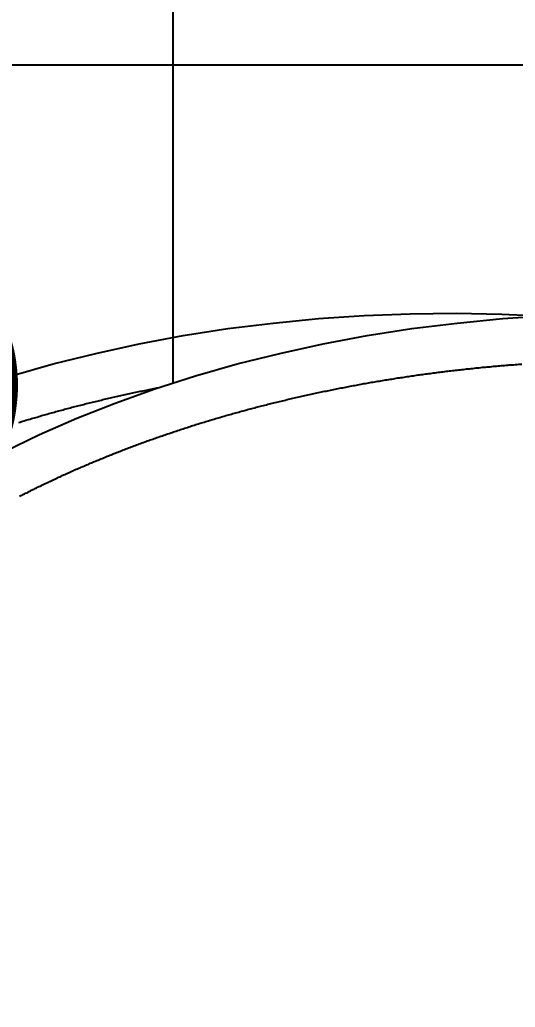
# Model space of a CAD drawing. Header units: millimetres. Extents: x -187744 to 2148, y -49419 to 6550.
# Drawn here: x -7414 to -7096, y -13416 to -12783 of the extents above; entities that cross this region are included whole.
import ezdxf

# ---------------------------------------------------------------- set-up
doc = ezdxf.new("R2010")
doc.units = ezdxf.units.MM
doc.header["$LTSCALE"] = 1000
doc.header["$MEASUREMENT"] = 0
doc.set_wipeout_variables(frame=1)
doc.linetypes.add('DASH', pattern=[0.35, 0.25, -0.1])
doc.layers.get('Defpoints').update_dxf_attribs({"color": 136})
for name, color, linetype in [('BS-FURN', 250, 'DASH'), ('FC-DIM-1', 50, 'Continuous'), ('FC-FLOOR', 138, 'Continuous'), ('FF-FURN', 51, 'Continuous'), ('RC-DIM-2', 50, 'Continuous')]:
    doc.layers.add(name, color=color, linetype=linetype)
doc.styles.add('H-DIM', font='archs.shx', dxfattribs={"width": 0.7})
doc.dimstyles.new('H_DIM_1', dxfattribs={"dimscale": 0, "dimtxt": 2.5, "dimasz": 0.8, "dimexe": 2, "dimexo": 1.5, "dimgap": 0.6, "dimtad": 1, "dimdec": 0, "dimzin": 12, "dimdsep": 46, "dimtxsty": 'H-DIM', "dimblk": 'ARCHTICK', "dimcen": 0.125, "dimclrd": 44, "dimclre": 44, "dimclrt": 50, "dimadec": 0, "dimazin": 0, "dimtfac": 1, "dimtdec": 0, "dimtix": 1, "dimtmove": 2, "dimatfit": 3, "dimldrblk": 'ARCHTICK', "dimfxl": 1, "dimtvp": 1, "dimtolj": 1, "dimtzin": 0, "dimarcsym": 0})

# ---------------------------------------------------------------- blocks, each defined once
blk = doc.blocks.new('fdgfdsgf')
blk.add_wipeout([(90771.3, 14802.8), (90736.93, 14802.73), (90668.6, 14799.2), (90610.8, 14792.5), (90554.5, 14782.5), (90500.1, 14769.4), (90473.8, 14761.7), (90399.2, 14734.1), (90376, 14723.5), (90332.3, 14700.5), (90312, 14688), (90283.75, 14668.25), (90257.7, 14647.4), (90234.7, 14625.45), (90220.8, 14610.3), (90191.7, 14570.9), (90178.5, 14546.3), (90168.1, 14521.3), (90161.3, 14495.8), (90156.95, 14461.6), (90161.3, 14410.15), (90168.1, 14384.7), (90178.5, 14359.65), (90187.05, 14343.25), (90202.3, 14319.1), (90214.2, 14303.3), (90220.8, 14295.65), (90234.7, 14280.55), (90249.85, 14265.8), (90283.75, 14237.75), (90332.3, 14205.5), (90364.85, 14188.05), (90387.6, 14177.15), (90423.3, 14162), (90473.8, 14144.3), (90513.55, 14133.1), (90568.45, 14120.8), (90625.15, 14111.6), (90683.2, 14105.75), (90712.5, 14104.05), (90756.6, 14103), (90786, 14103.4), (90830, 14105.75), (90873.6, 14109.7), (90916.6, 14115.8), (90958.7, 14123.5), (90999.65, 14133.1), (91052.25, 14148.55), (91089.9, 14162), (91125.6, 14177.15), (91154.94, 14191.39), (91180.9, 14205.5), (91210.8, 14224.45), (91238.5, 14244.5), (91255.5, 14258.5), (91278.45, 14280.55), (91299, 14303.3), (91310.9, 14319.1), (91330.8, 14351.4), (91347.6, 14393.15), (91355.9, 14435.8), (91355.9, 14470.2), (91345.1, 14521.3), (91326.15, 14562.75), (91310.9, 14586.9), (91285.7, 14618), (91238.5, 14661.5), (91210.8, 14681.5), (91180.17, 14700.9), (91125.6, 14728.8), (91065.1, 14753.2), (91013.1, 14769.4), (90916.6, 14790.2), (90859.1, 14797.75), (90805.18, 14801.75), (90756.6, 14803)])
blk.add_polyline3d([(90376, 14182.4, 0), (90399.2, 14171.9, 0), (90423.3, 14162, 0), (90448.1, 14152.8, 0), (90473.8, 14144.3, 0), (90500.1, 14136.6, 0), (90527, 14129.6, 0), (90554.5, 14123.5, 0), (90582.4, 14118.1, 0), (90610.8, 14113.5, 0), (90639.5, 14109.7, 0), (90668.6, 14106.8, 0), (90697.8, 14104.7, 0), (90727.2, 14103.4, 0)])
at = {"color": 57}
blk.add_polyline3d([(90385.5, 14211.1, 0), (90386.3, 14210.7, 0), (90387.1, 14210.4, 0), (90387.9, 14210, 0), (90388.6, 14209.6, 0), (90389.4, 14209.3, 0), (90390.2, 14208.9, 0), (90391, 14208.5, 0), (90391.7, 14208.2, 0), (90392.5, 14207.8, 0), (90393.3, 14207.4, 0), (90394.1, 14207, 0), (90394.9, 14206.7, 0), (90395.7, 14206.3, 0), (90396.4, 14206, 0), (90397.2, 14205.6, 0), (90398, 14205.2, 0), (90398.8, 14204.9, 0), (90399.6, 14204.5, 0), (90400.4, 14204.1, 0), (90401.2, 14203.8, 0), (90402, 14203.4, 0), (90402.8, 14203.1, 0), (90403.6, 14202.7, 0), (90404.4, 14202.4, 0), (90405.2, 14202, 0), (90406, 14201.6, 0), (90406.8, 14201.3, 0), (90407.6, 14200.9, 0), (90408.4, 14200.6, 0), (90409.2, 14200.2, 0), (90410, 14199.9, 0), (90410.8, 14199.5, 0), (90411.6, 14199.2, 0), (90412.4, 14198.8, 0), (90413.2, 14198.5, 0), (90414, 14198.1, 0), (90414.9, 14197.8, 0), (90415.7, 14197.4, 0), (90416.5, 14197.1, 0), (90417.3, 14196.8, 0), (90418.1, 14196.4, 0), (90418.9, 14196.1, 0), (90419.8, 14195.7, 0), (90420.6, 14195.4, 0), (90421.4, 14195, 0), (90422.2, 14194.7, 0), (90423, 14194.4, 0), (90423.9, 14194, 0), (90424.7, 14193.7, 0), (90425.5, 14193.4, 0), (90426.4, 14193, 0), (90427.2, 14192.7, 0), (90428, 14192.4, 0), (90428.8, 14192, 0), (90429.7, 14191.7, 0), (90430.5, 14191.4, 0), (90431.3, 14191, 0), (90432.2, 14190.7, 0), (90433, 14190.4, 0), (90433.9, 14190, 0), (90434.7, 14189.7, 0), (90435.5, 14189.4, 0), (90436.4, 14189.1, 0), (90437.2, 14188.7, 0), (90438.1, 14188.4, 0), (90438.9, 14188.1, 0), (90439.8, 14187.8, 0), (90440.6, 14187.5, 0), (90441.4, 14187.1, 0), (90442.3, 14186.8, 0), (90443.1, 14186.5, 0), (90444, 14186.2, 0), (90444.8, 14185.9, 0), (90445.7, 14185.5, 0), (90446.6, 14185.2, 0), (90447.4, 14184.9, 0), (90448.3, 14184.6, 0), (90449.1, 14184.3, 0), (90450, 14184, 0), (90450.8, 14183.7, 0), (90451.7, 14183.4, 0), (90452.6, 14183, 0), (90453.4, 14182.7, 0), (90454.3, 14182.4, 0), (90455.1, 14182.1, 0), (90456, 14181.8, 0), (90456.9, 14181.5, 0), (90457.7, 14181.2, 0), (90458.6, 14180.9, 0), (90459.5, 14180.6, 0), (90460.3, 14180.3, 0), (90461.2, 14180, 0), (90462.1, 14179.7, 0), (90463, 14179.4, 0), (90463.8, 14179.1, 0), (90464.7, 14178.8, 0), (90465.6, 14178.5, 0), (90466.5, 14178.2, 0), (90467.3, 14177.9, 0), (90468.2, 14177.6, 0), (90469.1, 14177.3, 0), (90470, 14177, 0), (90470.9, 14176.8, 0), (90471.7, 14176.5, 0), (90472.6, 14176.2, 0), (90473.5, 14175.9, 0), (90474.4, 14175.6, 0), (90475.3, 14175.3, 0), (90476.2, 14175, 0), (90477, 14174.7, 0), (90477.9, 14174.5, 0), (90478.8, 14174.2, 0), (90479.7, 14173.9, 0), (90480.6, 14173.6, 0), (90481.5, 14173.3, 0), (90482.4, 14173.1, 0), (90483.3, 14172.8, 0), (90484.2, 14172.5, 0), (90485.1, 14172.2, 0), (90486, 14171.9, 0), (90486.9, 14171.7, 0), (90487.8, 14171.4, 0), (90488.7, 14171.1, 0), (90489.6, 14170.8, 0), (90490.5, 14170.6, 0), (90491.4, 14170.3, 0), (90492.3, 14170, 0), (90493.2, 14169.8, 0), (90494.1, 14169.5, 0), (90495, 14169.2, 0), (90495.9, 14169, 0), (90496.8, 14168.7, 0), (90497.7, 14168.4, 0), (90498.6, 14168.2, 0), (90499.5, 14167.9, 0), (90500.4, 14167.7, 0), (90501.3, 14167.4, 0), (90502.3, 14167.1, 0), (90503.2, 14166.9, 0), (90504.1, 14166.6, 0), (90505, 14166.4, 0), (90505.9, 14166.1, 0), (90506.8, 14165.9, 0), (90507.7, 14165.6, 0), (90508.7, 14165.3, 0), (90509.6, 14165.1, 0), (90510.5, 14164.8, 0), (90511.4, 14164.6, 0), (90512.3, 14164.3, 0), (90513.3, 14164.1, 0), (90514.2, 14163.8, 0), (90515.1, 14163.6, 0), (90516, 14163.4, 0), (90517, 14163.1, 0), (90517.9, 14162.9, 0), (90518.8, 14162.6, 0), (90519.7, 14162.4, 0), (90520.7, 14162.1, 0), (90521.6, 14161.9, 0), (90522.5, 14161.7, 0), (90523.5, 14161.4, 0), (90524.4, 14161.2, 0), (90525.3, 14160.9, 0), (90526.3, 14160.7, 0), (90527.2, 14160.5, 0), (90528.1, 14160.2, 0), (90529.1, 14160, 0), (90530, 14159.8, 0), (90530.9, 14159.6, 0), (90531.9, 14159.3, 0), (90532.8, 14159.1, 0), (90533.7, 14158.9, 0), (90534.7, 14158.6, 0), (90535.6, 14158.4, 0), (90536.6, 14158.2, 0), (90537.5, 14158, 0), (90538.4, 14157.7, 0), (90539.4, 14157.5, 0), (90540.3, 14157.3, 0), (90541.3, 14157.1, 0), (90542.2, 14156.9, 0), (90543.2, 14156.6, 0), (90544.1, 14156.4, 0), (90545.1, 14156.2, 0), (90546, 14156, 0), (90547, 14155.8, 0), (90547.9, 14155.6, 0), (90548.8, 14155.4, 0), (90549.8, 14155.1, 0), (90550.8, 14154.9, 0), (90551.7, 14154.7, 0), (90552.7, 14154.5, 0), (90553.6, 14154.3, 0), (90554.6, 14154.1, 0), (90555.5, 14153.9, 0), (90556.5, 14153.7, 0), (90557.4, 14153.5, 0), (90558.4, 14153.3, 0), (90559.3, 14153.1, 0), (90560.3, 14152.9, 0), (90561.3, 14152.7, 0), (90562.2, 14152.5, 0), (90563.2, 14152.3, 0), (90564.1, 14152.1, 0), (90565.1, 14151.9, 0), (90566.1, 14151.7, 0), (90567, 14151.5, 0), (90568, 14151.3, 0), (90568.9, 14151.1, 0), (90569.9, 14150.9, 0), (90570.9, 14150.7, 0), (90571.8, 14150.5, 0), (90572.8, 14150.4, 0), (90573.8, 14150.2, 0), (90574.7, 14150, 0), (90575.7, 14149.8, 0), (90576.7, 14149.6, 0), (90577.6, 14149.4, 0), (90578.6, 14149.3, 0), (90579.6, 14149.1, 0), (90580.6, 14148.9, 0), (90581.5, 14148.7, 0), (90582.5, 14148.5, 0), (90583.5, 14148.4, 0), (90584.4, 14148.2, 0), (90585.4, 14148, 0), (90586.4, 14147.8, 0), (90587.4, 14147.7, 0), (90588.3, 14147.5, 0), (90589.3, 14147.3, 0), (90590.3, 14147.1, 0), (90591.3, 14147, 0), (90592.2, 14146.8, 0), (90593.2, 14146.6, 0), (90594.2, 14146.5, 0), (90595.2, 14146.3, 0), (90596.2, 14146.1, 0), (90597.1, 14146, 0), (90598.1, 14145.8, 0), (90599.1, 14145.7, 0), (90600.1, 14145.5, 0), (90601.1, 14145.3, 0), (90602, 14145.2, 0), (90603, 14145, 0), (90604, 14144.9, 0), (90605, 14144.7, 0), (90606, 14144.6, 0), (90607, 14144.4, 0), (90607.9, 14144.2, 0), (90608.9, 14144.1, 0), (90609.9, 14143.9, 0), (90610.9, 14143.8, 0), (90611.9, 14143.6, 0), (90612.9, 14143.5, 0), (90613.9, 14143.4, 0), (90614.9, 14143.2, 0), (90615.8, 14143.1, 0), (90616.8, 14142.9, 0), (90617.8, 14142.8, 0), (90618.8, 14142.6, 0), (90619.8, 14142.5, 0), (90620.8, 14142.4, 0), (90621.8, 14142.2, 0), (90622.8, 14142.1, 0), (90623.8, 14141.9, 0), (90624.8, 14141.8, 0), (90625.8, 14141.7, 0), (90626.8, 14141.5, 0), (90627.8, 14141.4, 0), (90628.7, 14141.3, 0), (90629.7, 14141.1, 0), (90630.7, 14141, 0), (90631.7, 14140.9, 0), (90632.7, 14140.8, 0), (90633.7, 14140.6, 0), (90634.7, 14140.5, 0), (90635.7, 14140.4, 0), (90636.7, 14140.3, 0), (90637.7, 14140.1, 0), (90638.7, 14140, 0), (90639.7, 14139.9, 0), (90640.7, 14139.8, 0), (90641.7, 14139.7, 0), (90642.7, 14139.5, 0), (90643.7, 14139.4, 0), (90644.7, 14139.3, 0), (90645.7, 14139.2, 0), (90646.7, 14139.1, 0), (90647.7, 14139, 0), (90648.7, 14138.9, 0), (90649.7, 14138.8, 0), (90650.7, 14138.7, 0), (90651.7, 14138.5, 0), (90652.7, 14138.4, 0), (90653.7, 14138.3, 0), (90654.7, 14138.2, 0), (90655.8, 14138.1, 0), (90656.8, 14138, 0), (90657.8, 14137.9, 0), (90658.8, 14137.8, 0), (90659.8, 14137.7, 0), (90660.8, 14137.6, 0), (90661.8, 14137.5, 0), (90662.8, 14137.4, 0), (90663.8, 14137.3, 0), (90664.8, 14137.2, 0), (90665.8, 14137.1, 0), (90666.8, 14137.1, 0), (90667.8, 14137, 0), (90668.8, 14136.9, 0), (90669.9, 14136.8, 0), (90670.9, 14136.7, 0), (90671.9, 14136.6, 0), (90672.9, 14136.5, 0), (90673.9, 14136.4, 0), (90674.9, 14136.4, 0), (90675.9, 14136.3, 0), (90676.9, 14136.2, 0), (90677.9, 14136.1, 0), (90679, 14136, 0), (90680, 14135.9, 0), (90681, 14135.9, 0), (90682, 14135.8, 0), (90683, 14135.7, 0), (90684, 14135.6, 0), (90685, 14135.6, 0), (90686, 14135.5, 0), (90687.1, 14135.4, 0), (90688.1, 14135.4, 0), (90689.1, 14135.3, 0), (90690.1, 14135.2, 0), (90691.1, 14135.1, 0), (90692.1, 14135.1, 0), (90693.1, 14135, 0), (90694.2, 14134.9, 0), (90695.2, 14134.9, 0), (90696.2, 14134.8, 0), (90697.2, 14134.8, 0), (90698.2, 14134.7, 0), (90699.2, 14134.6, 0), (90700.3, 14134.6, 0), (90701.3, 14134.5, 0), (90702.3, 14134.5, 0), (90703.3, 14134.4, 0), (90704.3, 14134.4, 0), (90705.3, 14134.3, 0), (90706.4, 14134.3, 0), (90707.4, 14134.2, 0), (90708.4, 14134.2, 0), (90709.4, 14134.1, 0)], dxfattribs=at)
blk = doc.blocks.new('_ArchTick')
at = {"color": 0, "linetype": 'ByBlock', "const_width": 0.4}
blk.add_lwpolyline([(-0.5, -0.5), (0.5, 0.5)], dxfattribs=at)
blk = doc.blocks.new('*D118')
at = {"layer": 'Defpoints', "color": 0, "linetype": 'ByBlock', "transparency": 16777216}
for p in [(-8300.36, -13084.81), (-8300.36, -13411.46), (-6640.36, -13411.46)]:
    blk.add_point(p, dxfattribs=at)
at = {"layer": 'RC-DIM-2', "color": 44, "linetype": 'ByBlock', "lineweight": -2, "transparency": 16777216}
for p, q in [((-8300.36, -13336.46), (-8300.36, -12984.81)), ((-6640.36, -13336.46), (-6640.36, -12984.81)), ((-6640.36, -13084.81), (-8300.36, -13084.81))]:
    blk.add_line(p, q, dxfattribs=at)
at = {"layer": 'RC-DIM-2', "color": 44, "linetype": 'ByBlock', "lineweight": -2, "transparency": 16777216, "xscale": 40.00000000000002, "yscale": 40.00000000000002, "zscale": 40.00000000000002, "rotation": 180}
blk.add_blockref('_ArchTick', (-8300.36, -13084.81), dxfattribs=at)
at = {"layer": 'RC-DIM-2', "color": 44, "linetype": 'ByBlock', "lineweight": -2, "transparency": 16777216, "xscale": 40.00000000000002, "yscale": 40.00000000000002, "zscale": 40.00000000000002}
blk.add_blockref('_ArchTick', (-6640.36, -13084.81), dxfattribs=at)
at = {"layer": 'RC-DIM-2', "color": 50, "linetype": 'ByBlock', "transparency": 16777216, "insert": (-7470.36, -13017.31), "char_height": 75, "attachment_point": 5, "style": 'H-DIM'}
blk.add_mtext('\\A1;1660', dxfattribs=at)
blk = doc.blocks.new('*D351')
at = {"layer": 'Defpoints', "color": 0, "transparency": 16777216}
for p in [(-7315.36, -13248.82), (-7315.36, -13411.46), (-6715.36, -13411.46)]:
    blk.add_point(p, dxfattribs=at)
at = {"layer": 'FC-DIM-1', "color": 44, "lineweight": -2, "transparency": 16777216}
for p, q in [((-7315.36, -13336.46), (-7315.36, -13148.82)), ((-6715.36, -13336.46), (-6715.36, -13148.82)), ((-6715.36, -13248.82), (-7315.36, -13248.82))]:
    blk.add_line(p, q, dxfattribs=at)
at = {"layer": 'FC-DIM-1', "color": 44, "lineweight": -2, "transparency": 16777216, "xscale": 40.00000000000002, "yscale": 40.00000000000002, "zscale": 40.00000000000002, "rotation": 180}
blk.add_blockref('_ArchTick', (-7315.36, -13248.82), dxfattribs=at)
at = {"layer": 'FC-DIM-1', "color": 44, "lineweight": -2, "transparency": 16777216, "xscale": 40.00000000000002, "yscale": 40.00000000000002, "zscale": 40.00000000000002}
blk.add_blockref('_ArchTick', (-6715.36, -13248.82), dxfattribs=at)
at = {"layer": 'FC-DIM-1', "color": 50, "transparency": 16777216, "insert": (-7015.36, -13168.82), "char_height": 100, "attachment_point": 5, "style": 'H-DIM'}
blk.add_mtext('\\A1;600', dxfattribs=at)
blk = doc.blocks.new('*D352')
at = {"layer": 'Defpoints', "color": 0, "transparency": 16777216}
for p in [(-7915.36, -13248.82), (-7915.36, -13411.46), (-7315.36, -13411.46)]:
    blk.add_point(p, dxfattribs=at)
at = {"layer": 'FC-DIM-1', "color": 44, "lineweight": -2, "transparency": 16777216}
for p, q in [((-7915.36, -13336.46), (-7915.36, -13148.82)), ((-7315.36, -13336.46), (-7315.36, -13148.82)), ((-7315.36, -13248.82), (-7915.36, -13248.82))]:
    blk.add_line(p, q, dxfattribs=at)
at = {"layer": 'FC-DIM-1', "color": 44, "lineweight": -2, "transparency": 16777216, "xscale": 40.00000000000002, "yscale": 40.00000000000002, "zscale": 40.00000000000002, "rotation": 180}
blk.add_blockref('_ArchTick', (-7915.36, -13248.82), dxfattribs=at)
at = {"layer": 'FC-DIM-1', "color": 44, "lineweight": -2, "transparency": 16777216, "xscale": 40.00000000000002, "yscale": 40.00000000000002, "zscale": 40.00000000000002}
blk.add_blockref('_ArchTick', (-7315.36, -13248.82), dxfattribs=at)
at = {"layer": 'FC-DIM-1', "color": 50, "transparency": 16777216, "insert": (-7615.36, -13168.82), "char_height": 100, "attachment_point": 5, "style": 'H-DIM'}
blk.add_mtext('\\A1;600', dxfattribs=at)
blk = doc.blocks.new('A$C5A535B59')
at = {"layer": 'BS-FURN', "ltscale": 0.5}
for points in [[(1241.61, 1850.27, 0), (1268.33, 1857.91, 0), (1295.68, 1864.68, 0), (1323.44, 1870.75, 0), (1351.72, 1876.03, 0), (1380.32, 1880.52, 0), (1409.34, 1884.13, 0), (1438.48, 1886.93, 0), (1467.84, 1888.94, 0), (1497.23, 1890.05, 0), (1526.63, 1890.36, 0), (1556.05, 1889.77, 0), (1585.29, 1888.37, 0)], [(1246.33, 1820.37, 0), (1247.23, 1820.59, 0), (1248.12, 1820.91, 0), (1249.02, 1821.14, 0), (1249.91, 1821.46, 0), (1250.9, 1821.78, 0), (1251.8, 1822, 0), (1252.69, 1822.33, 0), (1253.58, 1822.55, 0), (1254.48, 1822.87, 0), (1255.47, 1823.09, 0), (1256.36, 1823.41, 0), (1257.26, 1823.64, 0), (1258.15, 1823.86, 0), (1259.15, 1824.18, 0), (1260.04, 1824.4, 0), (1260.93, 1824.73, 0), (1261.83, 1824.95, 0), (1262.82, 1825.27, 0), (1263.72, 1825.49, 0), (1264.61, 1825.71, 0), (1265.6, 1826.04, 0), (1266.5, 1826.26, 0), (1267.39, 1826.58, 0), (1268.39, 1826.81, 0), (1269.28, 1827.03, 0), (1270.17, 1827.35, 0), (1271.17, 1827.57, 0), (1272.06, 1827.79, 0), (1272.96, 1828.02, 0), (1273.95, 1828.34, 0), (1274.85, 1828.56, 0), (1275.74, 1828.78, 0), (1276.73, 1829.11, 0), (1277.63, 1829.33, 0), (1278.62, 1829.55, 0), (1279.52, 1829.78, 0), (1280.41, 1830.1, 0), (1281.4, 1830.32, 0), (1282.3, 1830.54, 0), (1283.29, 1830.77, 0), (1284.19, 1830.99, 0), (1285.18, 1831.31, 0), (1286.08, 1831.53, 0), (1287.07, 1831.76, 0), (1287.97, 1831.98, 0), (1288.96, 1832.2, 0), (1289.86, 1832.43, 0), (1290.75, 1832.65, 0), (1291.74, 1832.97, 0), (1292.74, 1833.2, 0), (1293.63, 1833.42, 0), (1294.63, 1833.64, 0), (1295.52, 1833.86, 0), (1296.52, 1834.09, 0), (1297.41, 1834.31, 0), (1298.41, 1834.53, 0), (1299.3, 1834.75, 0), (1300.3, 1834.98, 0), (1301.19, 1835.2, 0), (1302.19, 1835.42, 0), (1303.18, 1835.65, 0), (1304.08, 1835.87, 0), (1305.07, 1836.09, 0), (1305.97, 1836.32, 0), (1306.96, 1836.54, 0), (1307.96, 1836.76, 0), (1308.85, 1836.99, 0), (1309.85, 1837.21, 0), (1310.74, 1837.43, 0), (1311.74, 1837.66, 0), (1312.73, 1837.88, 0), (1313.63, 1838.1, 0), (1314.62, 1838.23, 0), (1315.62, 1838.45, 0), (1316.51, 1838.67, 0), (1317.51, 1838.9, 0), (1318.5, 1839.12, 0), (1319.4, 1839.34, 0), (1320.4, 1839.47, 0), (1321.39, 1839.69, 0), (1322.38, 1839.91, 0), (1323.28, 1840.13, 0), (1324.27, 1840.36, 0), (1325.27, 1840.48, 0), (1326.17, 1840.7, 0), (1327.16, 1840.93, 0), (1328.16, 1841.15, 0), (1329.15, 1841.28, 0), (1330.05, 1841.5, 0), (1331.04, 1841.72, 0), (1332.04, 1841.95, 0), (1333.04, 1842.07, 0), (1333.93, 1842.29, 0), (1334.93, 1842.52, 0), (1335.92, 1842.64, 0), (1336.92, 1842.86, 0), (1337.91, 1843.09, 0), (1338.81, 1843.21, 0), (1339.8, 1843.43, 0), (1340.8, 1843.56, 0), (1341.8, 1843.78, 0), (1342.79, 1844.01, 0), (1343.69, 1844.13, 0), (1344.68, 1844.35, 0), (1345.68, 1844.48, 0), (1346.68, 1844.7, 0), (1347.67, 1844.83, 0), (1348.67, 1845.05, 0), (1349.56, 1845.27, 0), (1350.56, 1845.39, 0), (1351.56, 1845.62, 0), (1352.55, 1845.74, 0), (1353.55, 1845.97, 0), (1354.55, 1846.09, 0), (1355.54, 1846.22, 0), (1356.54, 1846.44, 0), (1357.43, 1846.56, 0), (1358.43, 1846.79, 0), (1359.43, 1846.91, 0), (1360.42, 1847.13, 0), (1361.42, 1847.26, 0), (1362.42, 1847.38, 0), (1363.41, 1847.61, 0), (1364.41, 1847.73, 0), (1365.4, 1847.95, 0), (1366.4, 1848.08, 0), (1367.4, 1848.2, 0), (1368.39, 1848.43, 0), (1369.39, 1848.55, 0), (1370.29, 1848.67, 0), (1371.28, 1848.9, 0), (1372.28, 1849.02, 0), (1373.28, 1849.14, 0), (1374.27, 1849.27, 0), (1375.27, 1849.49, 0), (1376.27, 1849.62, 0), (1377.26, 1849.74, 0), (1378.26, 1849.86, 0), (1379.26, 1850.09, 0), (1380.25, 1850.21, 0), (1381.25, 1850.34, 0), (1382.25, 1850.46, 0), (1383.24, 1850.59, 0), (1384.24, 1850.81, 0), (1385.24, 1850.93, 0), (1386.23, 1851.06, 0), (1387.23, 1851.18, 0), (1388.23, 1851.31, 0), (1389.23, 1851.43, 0), (1390.22, 1851.55, 0), (1391.22, 1851.68, 0), (1392.22, 1851.8, 0), (1393.21, 1852.03, 0), (1394.21, 1852.15, 0), (1395.21, 1852.27, 0), (1396.2, 1852.4, 0), (1397.3, 1852.53, 0), (1398.3, 1852.65, 0), (1399.3, 1852.77, 0), (1400.29, 1852.9, 0), (1401.29, 1853.02, 0), (1402.29, 1853.15, 0), (1403.29, 1853.27, 0), (1404.28, 1853.39, 0), (1405.28, 1853.52, 0), (1406.28, 1853.64, 0), (1407.28, 1853.77, 0), (1408.27, 1853.79, 0), (1409.27, 1853.91, 0), (1410.27, 1854.04, 0), (1411.37, 1854.17, 0), (1412.36, 1854.29, 0), (1413.36, 1854.41, 0), (1414.36, 1854.54, 0), (1415.36, 1854.66, 0), (1416.36, 1854.69, 0), (1417.35, 1854.81, 0), (1418.35, 1854.93, 0), (1419.35, 1855.06, 0), (1420.44, 1855.18, 0), (1421.44, 1855.31, 0), (1422.44, 1855.33, 0), (1423.44, 1855.46, 0), (1424.44, 1855.58, 0), (1425.43, 1855.71, 0), (1426.43, 1855.73, 0), (1427.43, 1855.85, 0), (1428.53, 1855.98, 0), (1429.53, 1856, 0), (1430.52, 1856.13, 0), (1431.52, 1856.25, 0), (1432.52, 1856.38, 0), (1433.52, 1856.4, 0), (1434.52, 1856.52, 0), (1435.61, 1856.65, 0), (1436.61, 1856.68, 0), (1437.61, 1856.8, 0), (1438.61, 1856.82, 0), (1439.61, 1856.95, 0), (1440.61, 1857.07, 0), (1441.7, 1857.1, 0), (1442.7, 1857.22, 0), (1443.7, 1857.25, 0), (1444.7, 1857.37, 0), (1445.7, 1857.4, 0), (1446.7, 1857.52, 0), (1447.8, 1857.55, 0), (1448.79, 1857.67, 0), (1449.79, 1857.69, 0), (1450.79, 1857.82, 0), (1451.79, 1857.84, 0), (1452.79, 1857.97, 0), (1453.89, 1857.99, 0), (1454.88, 1858.12, 0), (1455.88, 1858.14, 0), (1456.88, 1858.27, 0), (1457.88, 1858.29, 0), (1458.98, 1858.32, 0), (1459.98, 1858.44, 0), (1460.98, 1858.46, 0), (1461.97, 1858.59, 0), (1462.97, 1858.61, 0), (1464.07, 1858.64, 0), (1465.07, 1858.76, 0), (1466.07, 1858.79, 0), (1467.07, 1858.81, 0), (1468.07, 1858.94, 0), (1469.17, 1858.96, 0), (1470.17, 1858.99, 0), (1471.17, 1859.01, 0), (1472.16, 1859.13, 0), (1473.16, 1859.16, 0), (1474.26, 1859.19, 0), (1475.26, 1859.21, 0), (1476.26, 1859.33, 0), (1477.26, 1859.36, 0), (1478.26, 1859.38, 0), (1479.36, 1859.41, 0), (1480.36, 1859.53, 0), (1481.36, 1859.56, 0), (1482.36, 1859.58, 0), (1483.36, 1859.6, 0), (1484.46, 1859.63, 0), (1485.46, 1859.66, 0), (1486.46, 1859.68, 0), (1487.45, 1859.8, 0), (1488.45, 1859.83, 0), (1489.55, 1859.85, 0), (1490.55, 1859.88, 0), (1491.55, 1859.9, 0), (1492.55, 1859.93, 0), (1493.65, 1859.95, 0), (1494.65, 1859.98, 0), (1495.65, 1860, 0), (1496.65, 1860.03, 0), (1497.65, 1860.05, 0), (1498.75, 1860.08, 0), (1499.75, 1860.1, 0), (1500.75, 1860.12, 0), (1501.75, 1860.15, 0), (1502.75, 1860.17, 0), (1503.85, 1860.2, 0), (1504.85, 1860.22, 0), (1505.85, 1860.25, 0), (1506.85, 1860.27, 0), (1507.95, 1860.3, 0), (1508.95, 1860.22, 0), (1509.95, 1860.25, 0), (1510.95, 1860.27, 0), (1511.95, 1860.3, 0), (1513.05, 1860.32, 0), (1514.05, 1860.35, 0), (1515.05, 1860.37, 0), (1516.05, 1860.29, 0), (1517.05, 1860.32, 0), (1518.15, 1860.34, 0), (1519.15, 1860.37, 0), (1520.15, 1860.39, 0), (1521.15, 1860.32, 0), (1522.15, 1860.34, 0), (1523.25, 1860.37, 0), (1524.25, 1860.39, 0), (1525.25, 1860.32, 0), (1526.25, 1860.34, 0), (1527.25, 1860.36, 0), (1528.35, 1860.29, 0), (1529.35, 1860.32, 0), (1530.35, 1860.34, 0), (1531.35, 1860.26, 0), (1532.35, 1860.29, 0), (1533.45, 1860.31, 0), (1534.46, 1860.24, 0), (1535.46, 1860.26, 0), (1536.46, 1860.29, 0), (1537.46, 1860.21, 0), (1538.56, 1860.24, 0), (1539.56, 1860.16, 0), (1540.56, 1860.19, 0), (1541.56, 1860.21, 0), (1542.56, 1860.13, 0), (1543.66, 1860.16, 0), (1544.66, 1860.08, 0), (1545.66, 1860.11, 0), (1546.66, 1860.03, 0), (1547.66, 1860.06, 0), (1548.67, 1859.98, 0), (1549.77, 1860.01, 0), (1550.77, 1859.93, 0), (1551.77, 1859.96, 0), (1552.77, 1859.88, 0), (1553.77, 1859.8, 0), (1554.77, 1859.83, 0), (1555.87, 1859.76, 0), (1556.87, 1859.78, 0), (1557.88, 1859.7, 0), (1558.88, 1859.63, 0), (1559.88, 1859.65, 0), (1560.88, 1859.58, 0), (1561.98, 1859.6, 0), (1562.98, 1859.53, 0), (1563.98, 1859.45, 0), (1564.98, 1859.48, 0)]]:
    blk.add_polyline3d(points, dxfattribs=at)

msp = doc.modelspace()

# ---------------------------------------------------------------- block references
at = {"layer": 'BS-FURN'}
msp.add_blockref('A$C5A535B59', (-8660.51, -14861.11), dxfattribs=at)

# ---------------------------------------------------------------- next in the draw order: linework, layer by layer
at = {"layer": 'FC-FLOOR'}
msp.add_line((-8940.36, -12811.46, 0), (-3290.36, -12811.46, 0), dxfattribs=at)

# ---------------------------------------------------------------- next in the draw order: block references
at = {"layer": 'FF-FURN', "extrusion": (-1.31272e-23, 6.67052e-16, -1), "zscale": -1, "rotation": 178.6167517660417}
msp.add_blockref('fdgfdsgf', (98119.19, -1162.79, 0), dxfattribs=at)

# ---------------------------------------------------------------- next in the draw order: linework, layer by layer
at = {"layer": 'FC-FLOOR'}
for p, q in [((-7315.36, -11836.46), (-7315.36, -14986.46)), ((-8940.36, -13411.46, 0), (-3290.36, -13411.46, 0))]:
    msp.add_line(p, q, dxfattribs=at)

# ---------------------------------------------------------------- next in the draw order: dimensions: what is measured, and where the dimension line sits
at = {"layer": 'FC-DIM-1'}
for base, p1, p2, picture, middle in [((-7915.36, -13248.82), (-7315.36, -13411.46), (-7915.36, -13411.46), '*D352', (-7615.36, -13168.82)), ((-7315.36, -13248.82), (-6715.36, -13411.46), (-7315.36, -13411.46), '*D351', (-7015.36, -13168.82))]:
    dim = msp.add_linear_dim(base=base, p1=p1, p2=p2, dimstyle='H_DIM_1', override={"dimscale": 50, "dimtxt": 2}, dxfattribs=at)
    dim.commit()
    dim.dimension.update_dxf_attribs({"geometry": picture, "text_midpoint": middle})
at = {"layer": 'RC-DIM-2', "linetype": 'ByBlock'}
dim = msp.add_linear_dim(base=(-8300.36, -13084.81), p1=(-6640.36, -13411.46), p2=(-8300.36, -13411.46), dimstyle='H_DIM_1', override={"dimscale": 50, "dimtxt": 1.5}, dxfattribs=at)
dim.commit()
dim.dimension.update_dxf_attribs({"geometry": '*D118', "text_midpoint": (-7470.36, -13017.31)})

# ---------------------------------------------------------------- next in the draw order: block references
at = {"layer": 'FF-FURN', "xscale": -1, "rotation": 181.3832482339583}
msp.add_blockref('fdgfdsgf', (-98115.83, -1063.02, 0), dxfattribs=at)

doc.saveas('drawing.dxf')
